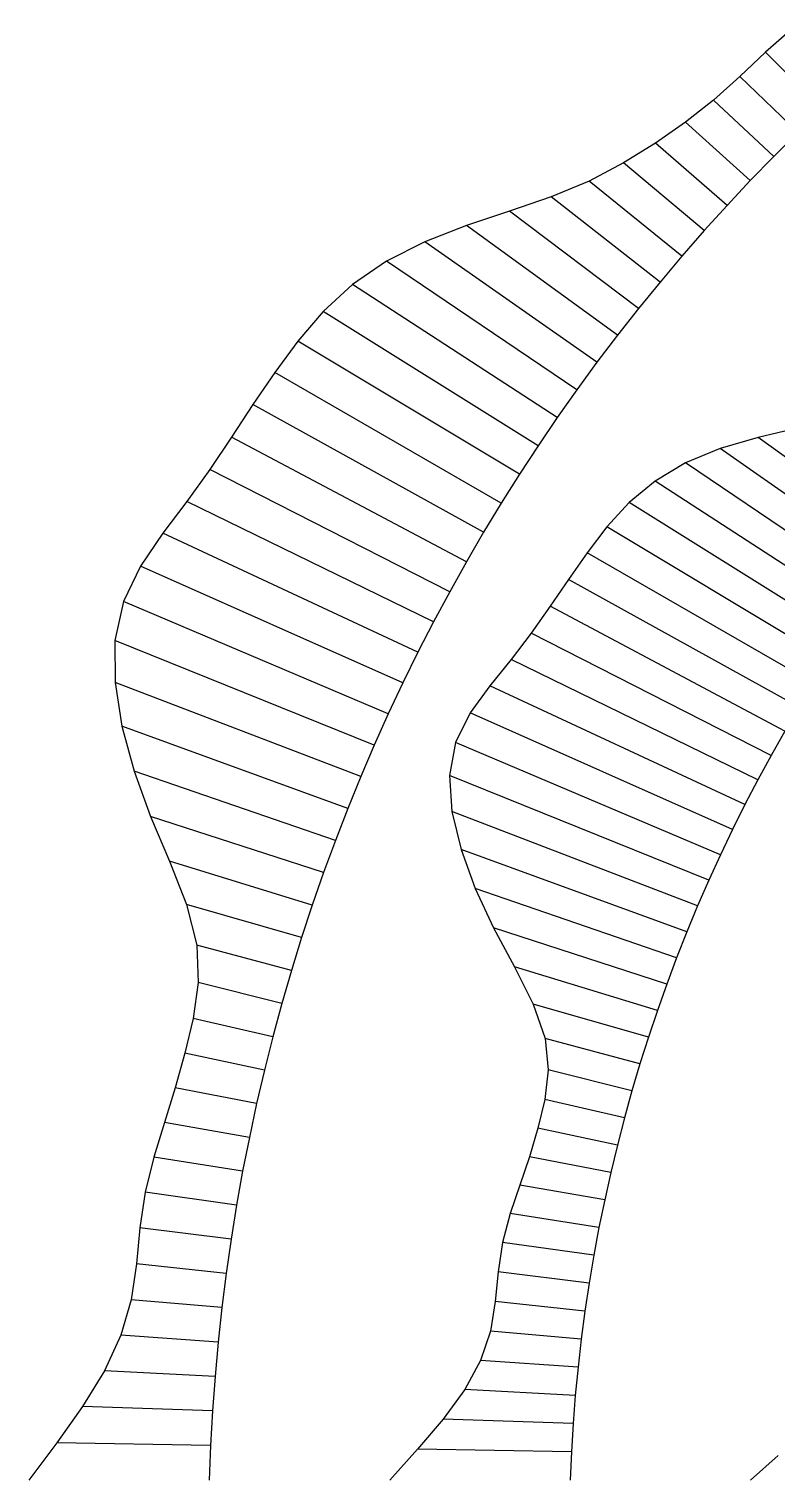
# Model space of a CAD drawing. Header units: metres. Extents: x -31.2 to 28.9, y -27.4 to 29.9.
# Drawn here: x -30 to -19.65, y 0.08 to 20.11 of the extents above; entities that cross this region are included whole.
import ezdxf

# ---------------------------------------------------------------- set-up
doc = ezdxf.new("R2010")
doc.units = ezdxf.units.M
for name, color, linetype in [('Fill', 3, 'Continuous'), ('Inner', 2, 'Continuous'), ('Outer', 1, 'Continuous')]:
    doc.layers.add(name, color=color, linetype=linetype)

msp = doc.modelspace()

# ---------------------------------------------------------------- linework, layer by layer
at = {"layer": 'Fill'}
for p, q in [((-19.003, 19.003), (-19.791, 19.791)), ((-19.342, 18.679), (-20.146, 19.455)), ((-19.675, 18.348), (-20.512, 19.127)), ((-20.003, 18.011), (-20.903, 18.821)), ((-20.325, 17.668), (-21.319, 18.532)), ((-20.641, 17.32), (-21.758, 18.257)), ((-20.951, 16.965), (-22.234, 18.005)), ((-21.254, 16.606), (-22.763, 17.785)), ((-21.552, 16.241), (-23.341, 17.588)), ((-21.843, 15.87), (-23.937, 17.391)), ((-22.128, 15.495), (-24.515, 17.165)), ((-22.407, 15.114), (-25.046, 16.894)), ((-22.679, 14.728), (-25.516, 16.57)), ((-22.944, 14.337), (-25.922, 16.198)), ((-23.203, 13.942), (-26.275, 15.788)), ((-23.455, 13.542), (-26.593, 15.354)), ((-23.7, 13.137), (-26.895, 14.908)), ((-23.938, 12.728), (-27.192, 14.458)), ((-17.798, 12.931), (-19.892, 14.452)), ((-18.033, 12.627), (-20.419, 14.297)), ((-18.262, 12.318), (-20.901, 14.098)), ((-24.169, 12.314), (-27.494, 14.009)), ((-18.486, 12.005), (-21.323, 13.847)), ((-24.392, 11.897), (-27.812, 13.565)), ((-18.704, 11.688), (-21.682, 13.549)), ((-24.609, 11.475), (-28.143, 13.123)), ((-18.917, 11.367), (-21.989, 13.213)), ((-19.125, 11.042), (-22.263, 12.854)), ((-24.818, 11.05), (-28.454, 12.669)), ((-19.327, 10.713), (-22.522, 12.484)), ((-25.02, 10.62), (-28.69, 12.178)), ((-19.523, 10.381), (-22.777, 12.111)), ((-25.214, 10.187), (-28.808, 11.639)), ((-19.714, 10.045), (-23.039, 11.739)), ((-19.898, 9.705), (-23.318, 11.373)), ((-25.401, 9.751), (-28.805, 11.057)), ((-20.077, 9.362), (-23.611, 11.01)), ((-20.25, 9.016), (-23.887, 10.635)), ((-25.581, 9.311), (-28.71, 10.449)), ((-20.417, 8.667), (-24.088, 10.225)), ((-25.752, 8.867), (-28.543, 9.828)), ((-20.578, 8.314), (-24.172, 9.766)), ((-20.733, 7.959), (-24.137, 9.265)), ((-25.916, 8.421), (-28.316, 9.2)), ((-20.882, 7.6), (-24.011, 8.739)), ((-26.073, 7.971), (-28.053, 8.577)), ((-21.025, 7.239), (-23.816, 8.2)), ((-26.221, 7.519), (-27.817, 7.976)), ((-21.161, 6.876), (-23.561, 7.655)), ((-26.362, 7.064), (-27.675, 7.415)), ((-21.291, 6.509), (-23.272, 7.115)), ((-26.494, 6.606), (-27.653, 6.895)), ((-21.415, 6.141), (-23.011, 6.598)), ((-26.619, 6.146), (-27.723, 6.4)), ((-21.532, 5.77), (-22.845, 6.121)), ((-26.736, 5.683), (-27.838, 5.917)), ((-21.643, 5.396), (-22.802, 5.685)), ((-26.845, 5.218), (-27.972, 5.437)), ((-21.747, 5.021), (-22.851, 5.276)), ((-26.945, 4.751), (-28.12, 4.958)), ((-21.845, 4.643), (-22.947, 4.878)), ((-27.038, 4.282), (-28.27, 4.477)), ((-21.937, 4.264), (-23.064, 4.483)), ((-22.021, 3.883), (-23.196, 4.09)), ((-27.122, 3.812), (-28.389, 3.99)), ((-22.1, 3.5), (-23.331, 3.695)), ((-27.199, 3.34), (-28.461, 3.495)), ((-22.171, 3.116), (-23.437, 3.294)), ((-27.266, 2.866), (-28.51, 2.996)), ((-22.236, 2.73), (-23.498, 2.885)), ((-27.326, 2.391), (-28.584, 2.501)), ((-22.294, 2.343), (-23.537, 2.474)), ((-27.378, 1.914), (-28.728, 2.009)), ((-22.345, 1.955), (-23.603, 2.065)), ((-22.39, 1.566), (-23.74, 1.66)), ((-27.421, 1.437), (-28.954, 1.517)), ((-22.428, 1.175), (-23.961, 1.256)), ((-27.455, 0.959), (-29.256, 1.022)), ((-22.459, 0.784), (-24.259, 0.847)), ((-27.482, 0.48), (-29.614, 0.517)), ((-22.483, 0.392), (-24.615, 0.43))]:
    msp.add_line(p, q, dxfattribs=at)
at = {"layer": 'Inner'}
for p, q in [((-19.342, 18.679), (-19.675, 18.348)), ((-19.675, 18.348), (-20.003, 18.011)), ((-20.003, 18.011), (-20.325, 17.668)), ((-20.325, 17.668), (-20.641, 17.32)), ((-20.641, 17.32), (-20.951, 16.965)), ((-20.951, 16.965), (-21.254, 16.606)), ((-21.254, 16.606), (-21.552, 16.241)), ((-21.552, 16.241), (-21.843, 15.87)), ((-21.843, 15.87), (-22.128, 15.495)), ((-22.128, 15.495), (-22.407, 15.114)), ((-22.407, 15.114), (-22.679, 14.728)), ((-22.679, 14.728), (-22.944, 14.337)), ((-22.944, 14.337), (-23.203, 13.942)), ((-23.203, 13.942), (-23.455, 13.542)), ((-23.455, 13.542), (-23.7, 13.137)), ((-23.7, 13.137), (-23.938, 12.728)), ((-23.938, 12.728), (-24.169, 12.314)), ((-24.169, 12.314), (-24.392, 11.897)), ((-24.392, 11.897), (-24.609, 11.475)), ((-24.609, 11.475), (-24.818, 11.05)), ((-24.818, 11.05), (-25.02, 10.62)), ((-25.02, 10.62), (-25.214, 10.187)), ((-19.523, 10.381), (-19.714, 10.045)), ((-25.214, 10.187), (-25.401, 9.751)), ((-19.714, 10.045), (-19.898, 9.705)), ((-25.401, 9.751), (-25.581, 9.311)), ((-19.898, 9.705), (-20.077, 9.362)), ((-25.581, 9.311), (-25.752, 8.867)), ((-20.077, 9.362), (-20.25, 9.016)), ((-20.25, 9.016), (-20.417, 8.667)), ((-25.752, 8.867), (-25.916, 8.421)), ((-20.417, 8.667), (-20.578, 8.314)), ((-25.916, 8.421), (-26.073, 7.971)), ((-20.578, 8.314), (-20.733, 7.959)), ((-26.073, 7.971), (-26.221, 7.519)), ((-20.733, 7.959), (-20.882, 7.6)), ((-26.221, 7.519), (-26.362, 7.064)), ((-20.882, 7.6), (-21.025, 7.239)), ((-21.025, 7.239), (-21.161, 6.876)), ((-26.362, 7.064), (-26.494, 6.606)), ((-21.161, 6.876), (-21.291, 6.509)), ((-26.494, 6.606), (-26.619, 6.146)), ((-21.291, 6.509), (-21.415, 6.141)), ((-26.619, 6.146), (-26.736, 5.683)), ((-21.415, 6.141), (-21.532, 5.77)), ((-26.736, 5.683), (-26.845, 5.218)), ((-21.532, 5.77), (-21.643, 5.396)), ((-26.845, 5.218), (-26.945, 4.751)), ((-21.643, 5.396), (-21.747, 5.021)), ((-21.747, 5.021), (-21.845, 4.643)), ((-26.945, 4.751), (-27.038, 4.282)), ((-21.845, 4.643), (-21.937, 4.264)), ((-27.038, 4.282), (-27.122, 3.812)), ((-21.937, 4.264), (-22.021, 3.883)), ((-27.122, 3.812), (-27.199, 3.34)), ((-22.021, 3.883), (-22.1, 3.5)), ((-22.1, 3.5), (-22.171, 3.116)), ((-27.199, 3.34), (-27.266, 2.866)), ((-22.171, 3.116), (-22.236, 2.73)), ((-27.266, 2.866), (-27.326, 2.391)), ((-22.236, 2.73), (-22.294, 2.343)), ((-27.326, 2.391), (-27.378, 1.914)), ((-22.294, 2.343), (-22.345, 1.955)), ((-27.378, 1.914), (-27.421, 1.437)), ((-22.345, 1.955), (-22.39, 1.566)), ((-27.421, 1.437), (-27.455, 0.959)), ((-22.39, 1.566), (-22.428, 1.175)), ((-22.428, 1.175), (-22.459, 0.784)), ((-27.455, 0.959), (-27.482, 0.48)), ((-22.459, 0.784), (-22.483, 0.392)), ((-27.482, 0.48), (-27.5, 0)), ((-22.483, 0.392), (-22.5, 0))]:
    msp.add_line(p, q, dxfattribs=at)
at = {"layer": 'Outer'}
for p, q in [((-19.424, 20.114), (-19.791, 19.791)), ((-19.791, 19.791), (-20.146, 19.455)), ((-20.146, 19.455), (-20.512, 19.127)), ((-20.512, 19.127), (-20.903, 18.821)), ((-20.903, 18.821), (-21.319, 18.532)), ((-21.319, 18.532), (-21.758, 18.257)), ((-21.758, 18.257), (-22.234, 18.005)), ((-22.234, 18.005), (-22.763, 17.785)), ((-22.763, 17.785), (-23.341, 17.588)), ((-23.341, 17.588), (-23.937, 17.391)), ((-23.937, 17.391), (-24.515, 17.165)), ((-24.515, 17.165), (-25.046, 16.894)), ((-25.046, 16.894), (-25.516, 16.57)), ((-25.516, 16.57), (-25.922, 16.198)), ((-25.922, 16.198), (-26.275, 15.788)), ((-26.275, 15.788), (-26.593, 15.354)), ((-26.593, 15.354), (-26.895, 14.908)), ((-26.895, 14.908), (-27.192, 14.458)), ((-27.192, 14.458), (-27.494, 14.009)), ((-19.892, 14.452), (-20.419, 14.297)), ((-19.348, 14.579), (-19.892, 14.452)), ((-20.419, 14.297), (-20.901, 14.098)), ((-20.901, 14.098), (-21.323, 13.847)), ((-27.494, 14.009), (-27.812, 13.565)), ((-21.323, 13.847), (-21.682, 13.549)), ((-27.812, 13.565), (-28.143, 13.123)), ((-21.682, 13.549), (-21.989, 13.213)), ((-28.143, 13.123), (-28.454, 12.669)), ((-21.989, 13.213), (-22.263, 12.854)), ((-22.263, 12.854), (-22.522, 12.484)), ((-28.454, 12.669), (-28.69, 12.178)), ((-22.522, 12.484), (-22.777, 12.111)), ((-28.69, 12.178), (-28.808, 11.639)), ((-22.777, 12.111), (-23.039, 11.739)), ((-28.808, 11.639), (-28.805, 11.057)), ((-23.039, 11.739), (-23.318, 11.373)), ((-23.318, 11.373), (-23.611, 11.01)), ((-28.805, 11.057), (-28.71, 10.449)), ((-23.611, 11.01), (-23.887, 10.635)), ((-23.887, 10.635), (-24.088, 10.225)), ((-28.71, 10.449), (-28.543, 9.828)), ((-24.088, 10.225), (-24.172, 9.766)), ((-28.543, 9.828), (-28.316, 9.2)), ((-24.172, 9.766), (-24.137, 9.265)), ((-24.137, 9.265), (-24.011, 8.739)), ((-28.316, 9.2), (-28.053, 8.577)), ((-24.011, 8.739), (-23.816, 8.2)), ((-28.053, 8.577), (-27.817, 7.976)), ((-23.816, 8.2), (-23.561, 7.655)), ((-27.817, 7.976), (-27.675, 7.415)), ((-23.561, 7.655), (-23.272, 7.115)), ((-27.675, 7.415), (-27.653, 6.895)), ((-23.272, 7.115), (-23.011, 6.598)), ((-27.653, 6.895), (-27.723, 6.4)), ((-23.011, 6.598), (-22.845, 6.121)), ((-27.723, 6.4), (-27.838, 5.917)), ((-22.845, 6.121), (-22.802, 5.685)), ((-27.838, 5.917), (-27.972, 5.437)), ((-22.802, 5.685), (-22.851, 5.276)), ((-27.972, 5.437), (-28.12, 4.958)), ((-22.851, 5.276), (-22.947, 4.878)), ((-28.12, 4.958), (-28.27, 4.477)), ((-22.947, 4.878), (-23.064, 4.483)), ((-28.27, 4.477), (-28.389, 3.99)), ((-23.064, 4.483), (-23.196, 4.09)), ((-23.196, 4.09), (-23.331, 3.695)), ((-28.389, 3.99), (-28.461, 3.495)), ((-23.331, 3.695), (-23.437, 3.294)), ((-28.461, 3.495), (-28.51, 2.996)), ((-23.437, 3.294), (-23.498, 2.885)), ((-28.51, 2.996), (-28.584, 2.501)), ((-23.498, 2.885), (-23.537, 2.474)), ((-28.584, 2.501), (-28.728, 2.009)), ((-23.537, 2.474), (-23.603, 2.065)), ((-28.728, 2.009), (-28.954, 1.517)), ((-23.603, 2.065), (-23.74, 1.66)), ((-23.74, 1.66), (-23.961, 1.256)), ((-28.954, 1.517), (-29.256, 1.022)), ((-23.961, 1.256), (-24.259, 0.847)), ((-29.256, 1.022), (-29.614, 0.517)), ((-24.259, 0.847), (-24.615, 0.43)), ((-29.614, 0.517), (-30, 0)), ((-24.615, 0.43), (-25, 0)), ((-19.616, 0.342), (-20, 0))]:
    msp.add_line(p, q, dxfattribs=at)

doc.saveas('drawing.dxf')
